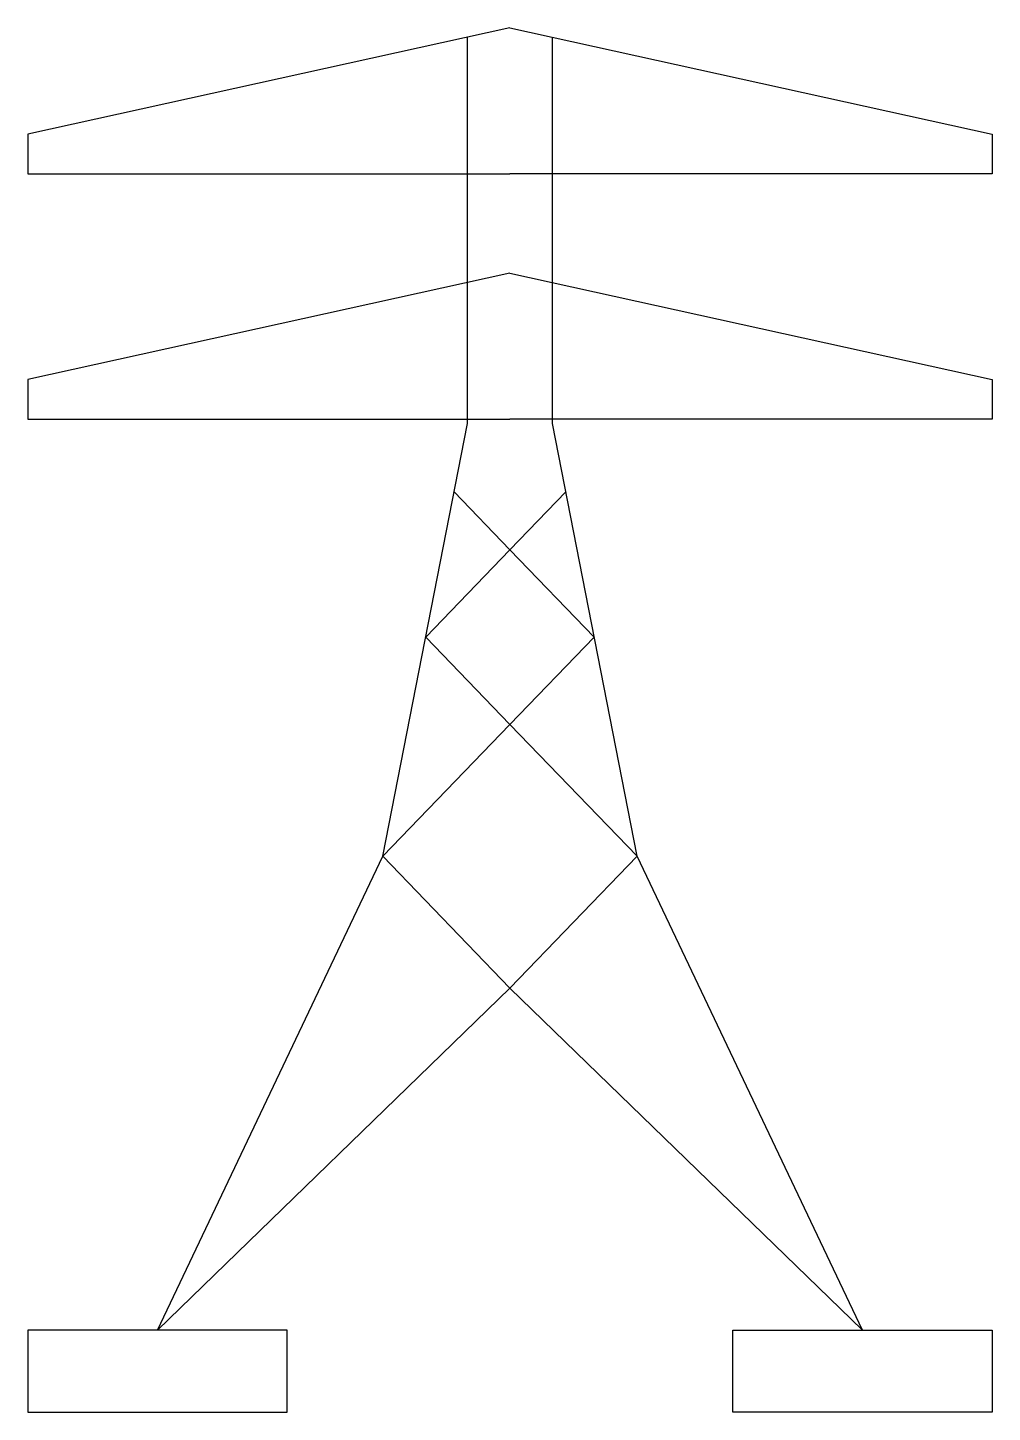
# Model space of a CAD drawing. Extents: x -1.42 to 1.42, y -2 to 2.07.
import ezdxf

# ---------------------------------------------------------------- set-up
doc = ezdxf.new("R2010")
doc.units = 0

msp = doc.modelspace()

# ---------------------------------------------------------------- linework, layer by layer
for p, q in [((0, 2.0703), (-1.4175, 1.7574)), ((-0.125, 0.9071), (-0.125, 2.0427)), ((0, 2.0703), (1.4175, 1.7574)), ((0.125, 0.9071), (0.125, 2.0427)), ((-1.4175, 1.7574), (-1.4175, 1.6402)), ((1.4175, 1.7574), (1.4175, 1.6402)), ((-1.4175, 1.6402), (0, 1.6402)), ((1.4175, 1.6402), (0, 1.6402)), ((0, 1.3491), (-1.4175, 1.0362)), ((0, 1.3491), (1.4175, 1.0362)), ((-1.4175, 1.0362), (-1.4175, 0.919)), ((1.4175, 1.0362), (1.4175, 0.919)), ((-1.4175, 0.919), (0, 0.919)), ((-0.3734, -0.3656), (-0.125, 0.9071)), ((1.4175, 0.919), (0, 0.919)), ((0.3734, -0.3656), (0.125, 0.9071)), ((0, 0.5355), (-0.1643, 0.7058)), ((0, 0.5355), (0.1643, 0.7058)), ((0, 0.5355), (-0.2477, 0.2786)), ((0, 0.5355), (0.2477, 0.2786)), ((0, 0.0217), (-0.2477, 0.2786)), ((0, 0.0217), (0.2477, 0.2786)), ((0, 0.0217), (-0.3734, -0.3656)), ((0, 0.0217), (0.3734, -0.3656)), ((-1.0365, -1.7589), (-0.3734, -0.3656)), ((0, -0.7529), (-0.3734, -0.3656)), ((0, -0.7529), (0.3734, -0.3656)), ((1.0365, -1.7589), (0.3734, -0.3656)), ((-1.0365, -1.7589), (0, -0.7529)), ((1.0365, -1.7589), (0, -0.7529))]:
    msp.add_line(p, q)
for points in [[(-1.4175, -2), (-0.6554, -2), (-0.6554, -1.7589), (-1.4175, -1.7589)], [(1.4175, -2), (0.6554, -2), (0.6554, -1.7589), (1.4175, -1.7589)]]:
    msp.add_lwpolyline(points, close=True)

doc.saveas('drawing.dxf')
